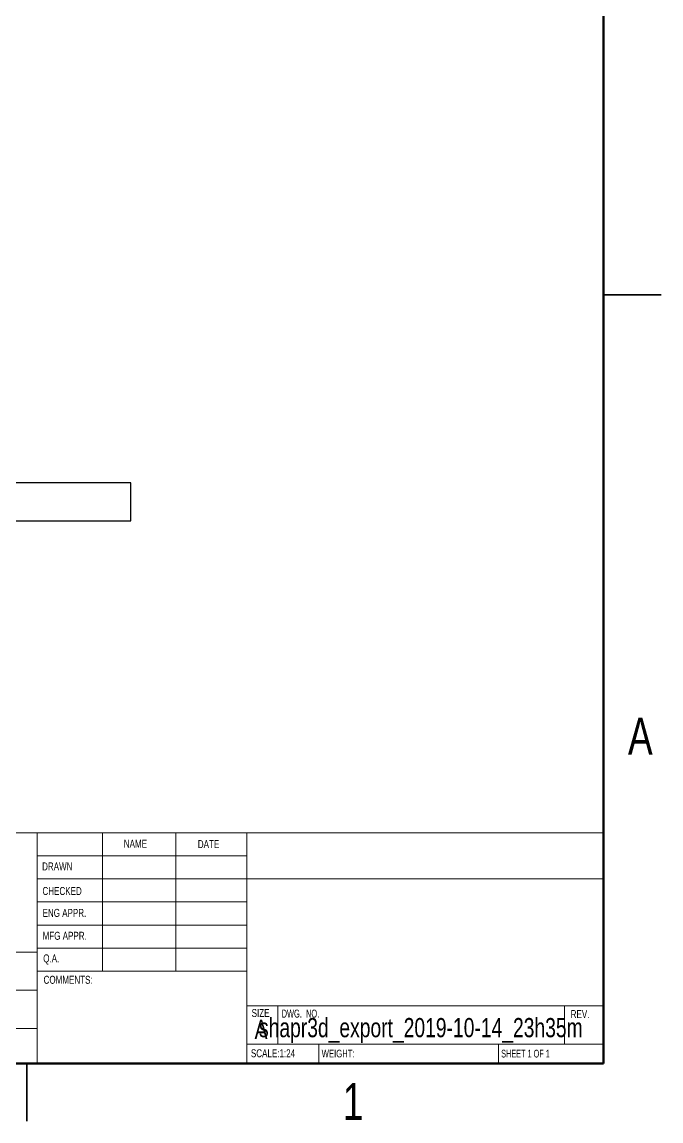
# Model space of a CAD drawing. Header units: inches. Extents: x 0.1 to 8.4, y 0.1 to 10.9.
# Drawn here: x 4.22 to 8.37, y 0.12 to 7.28 of the extents above; entities that cross this region are included whole.
import ezdxf

# ---------------------------------------------------------------- set-up
doc = ezdxf.new("R2010")
doc.units = ezdxf.units.IN
doc.header["$MEASUREMENT"] = 0
doc.styles.add('SLDTEXTSTYLE0', font='TXT', dxfattribs={"width": 0.75})
doc.styles.add('SLDTEXTSTYLE1', font='TXT', dxfattribs={"width": 0.6875})
doc.styles.add('SLDTEXTSTYLE3', font='TXT', dxfattribs={"width": 0.694444})

msp = doc.modelspace()

# ---------------------------------------------------------------- linework, layer by layer
at = {"color": 7, "linetype": 'Continuous', "lineweight": 50}
for p, q in [((8, 10.5), (8, 0.5)), ((8, 0.5), (0.5, 0.5))]:
    msp.add_line(p, q, dxfattribs=at)
at = {"color": 7, "linetype": 'Continuous', "lineweight": 25}
for p, q in [((8.375, 5.5), (8, 5.5)), ((8, 5.5), (8.375, 5.5)), ((4.927, 4.2768), (3.2292, 4.2768)), ((4.927, 4.0307), (4.927, 4.2768)), ((3.963, 4.0307), (4.927, 4.0307)), ((4.25, 0.125), (4.25, 0.5)), ((4.25, 0.5), (4.25, 0.125))]:
    msp.add_line(p, q, dxfattribs=at)
at = {"color": 7, "linetype": 'Continuous', "lineweight": 18}
for p, q in [((3, 2), (8, 2)), ((4.317, 2), (4.317, 0.5)), ((4.7435, 2), (4.7435, 1.1)), ((5.2195, 2), (5.2195, 1.1)), ((5.6816, 2), (5.6816, 0.5)), ((4.317, 1.85), (5.6816, 1.85)), ((4.317, 1.7), (8, 1.7)), ((4.317, 1.55), (5.6816, 1.55)), ((4.317, 1.4), (5.6816, 1.4)), ((4.317, 1.2226), (3, 1.2226)), ((4.317, 1.25), (5.6816, 1.25)), ((4.317, 1.1), (5.6816, 1.1)), ((3, 0.9774), (4.317, 0.9774)), ((5.6816, 0.875), (8, 0.875)), ((5.8824, 0.875), (5.8824, 0.625)), ((7.7468, 0.875), (7.7468, 0.625)), ((3, 0.7274), (4.317, 0.7274)), ((5.6816, 0.625), (8, 0.625)), ((6.1492, 0.625), (6.1492, 0.5)), ((7.3186, 0.625), (7.3186, 0.5))]:
    msp.add_line(p, q, dxfattribs=at)

# ---------------------------------------------------------------- texts
at = {"color": 7, "linetype": 'Continuous', "lineweight": 0}
for s, insert, char_height, attachment_point, style in [('A', (8.2404, 2.749), 0.24, 2, 'SLDTEXTSTYLE0'), ('NAME', (4.8812, 1.9548), 0.05208, 1, 'SLDTEXTSTYLE0'), ('DATE', (5.3626, 1.9528), 0.05208, 1, 'SLDTEXTSTYLE0'), ('DRAWN', (4.3498, 1.8074), 0.05208, 1, 'SLDTEXTSTYLE0'), ('CHECKED', (4.3522, 1.6476), 0.05208, 1, 'SLDTEXTSTYLE0'), ('ENG APPR.', (4.3527, 1.5052), 0.05208, 1, 'SLDTEXTSTYLE0'), ('MFG APPR.', (4.3531, 1.3563), 0.05208, 1, 'SLDTEXTSTYLE0'), ('Q.A.', (4.357, 1.209), 0.05208, 1, 'SLDTEXTSTYLE0'), ('COMMENTS:', (4.3594, 1.07), 0.05208, 1, 'SLDTEXTSTYLE0'), ('SIZE', (5.7127, 0.8539), 0.05208, 1, 'SLDTEXTSTYLE0'), ('shapr3d_export_2019-10-14_23h35m', (6.8129, 0.7951), 0.125, 2, 'SLDTEXTSTYLE0'), ('DWG.  NO.', (5.9076, 0.8498), 0.05208, 1, 'SLDTEXTSTYLE3'), ('REV.', (7.7876, 0.8467), 0.05208, 1, 'SLDTEXTSTYLE0'), ('A', (5.7319, 0.7843), 0.125, 1, 'SLDTEXTSTYLE0'), ('SCALE:1:24', (5.7078, 0.5917), 0.05208, 1, 'SLDTEXTSTYLE0'), ('WEIGHT:', (6.1679, 0.589), 0.05, 1, 'SLDTEXTSTYLE0'), ('SHEET 1 OF 1', (7.3354, 0.5885), 0.05, 1, 'SLDTEXTSTYLE1'), ('1', (6.3726, 0.3726), 0.24, 2, 'SLDTEXTSTYLE0')]:
    msp.add_mtext(s, dxfattribs=dict(at, insert=insert, char_height=char_height, attachment_point=attachment_point, style=style))

doc.saveas('drawing.dxf')
